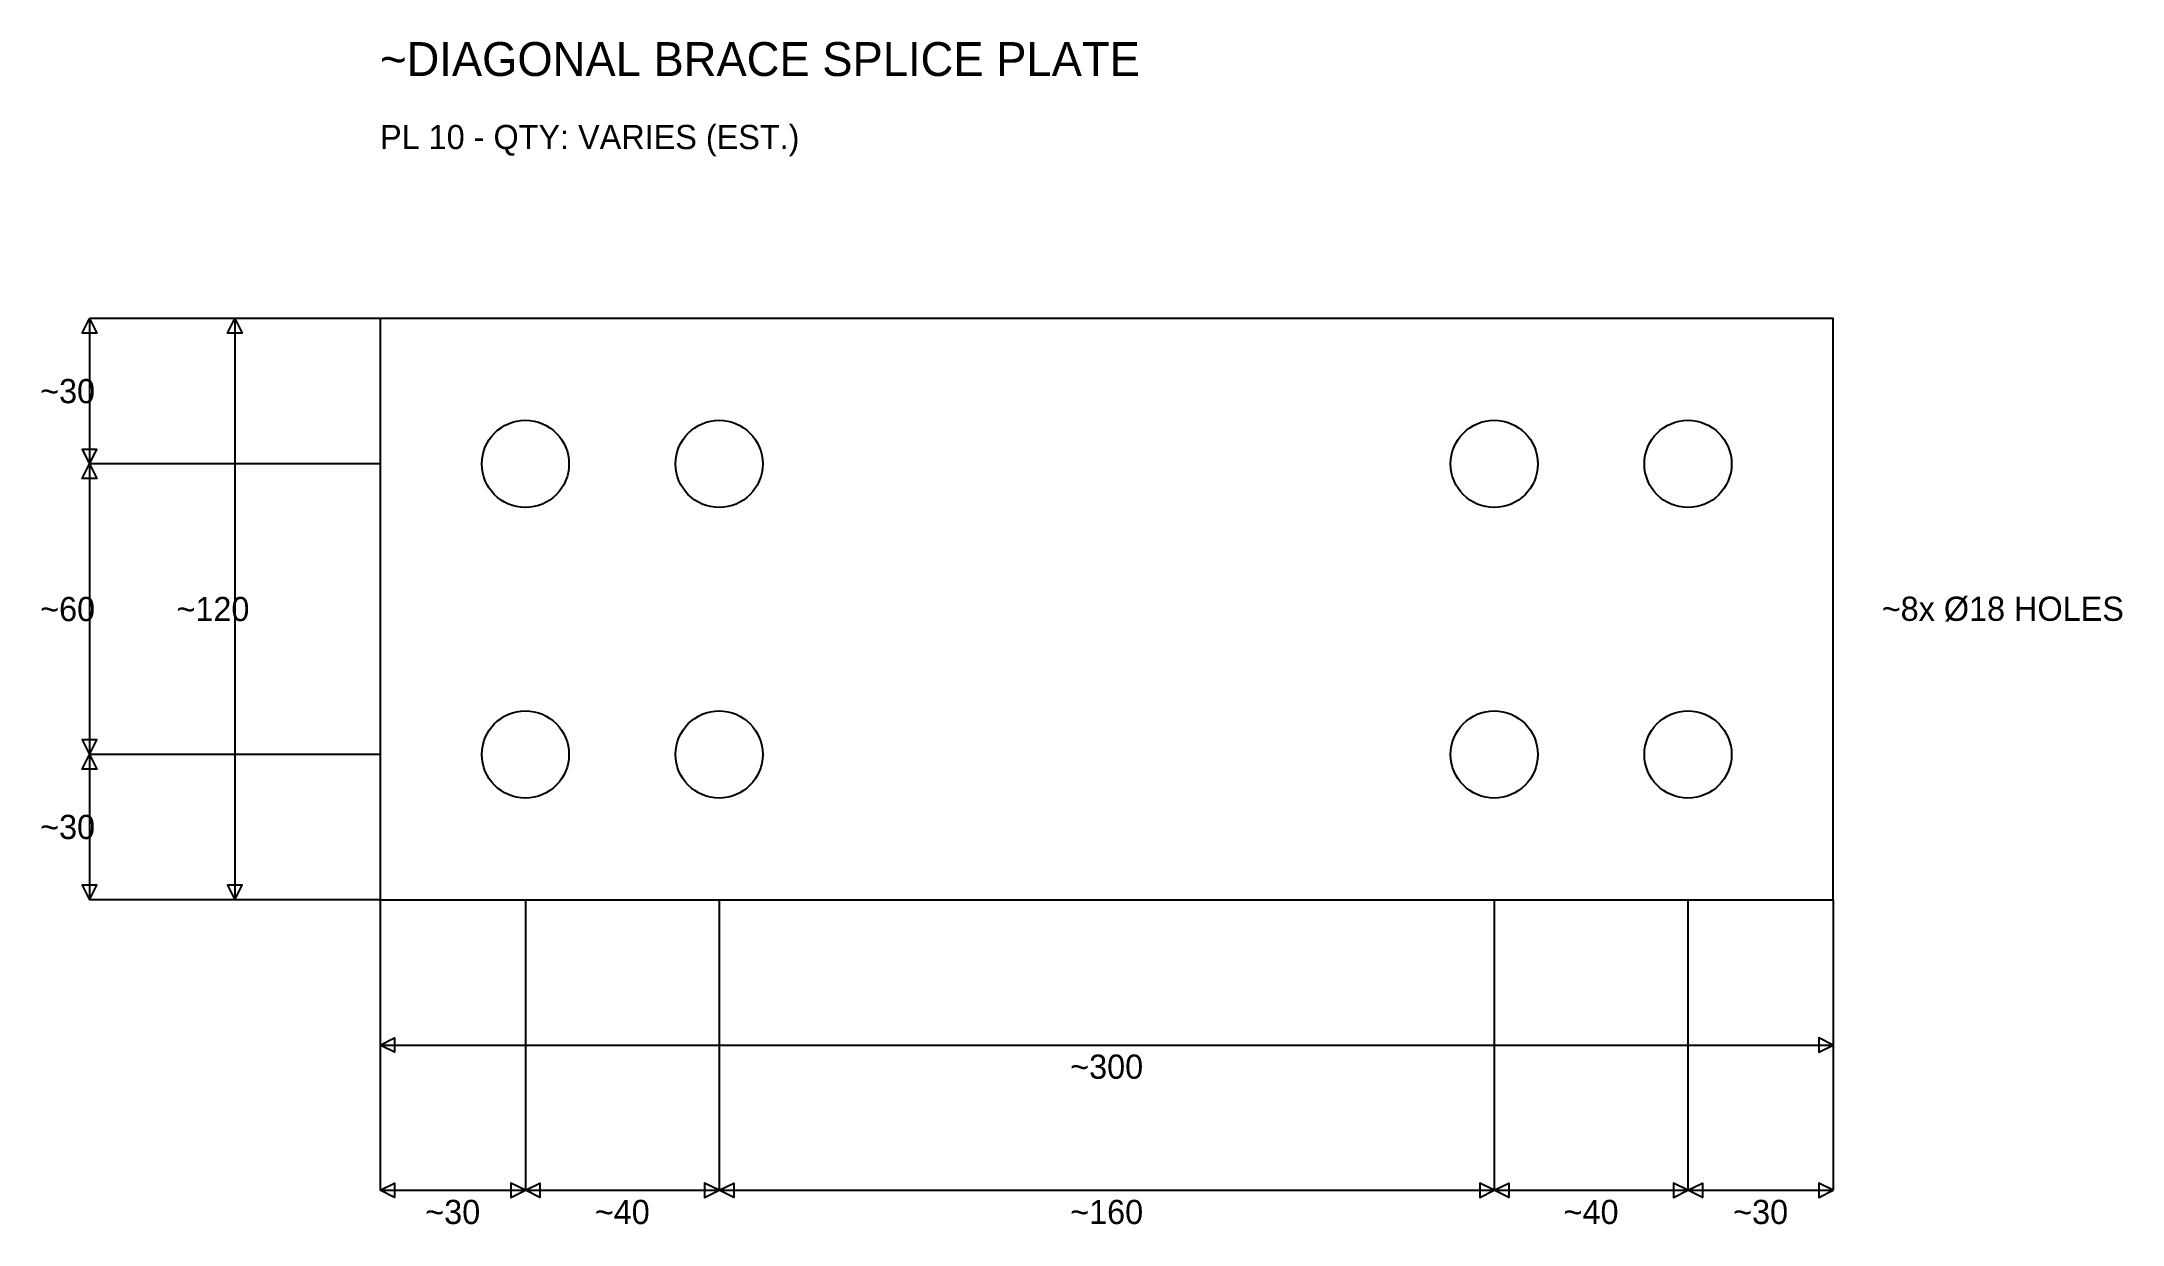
# Model space of a CAD drawing. Header units: millimetres. Extents: x -70 to 360, y -67 to 177.
import ezdxf

# ---------------------------------------------------------------- set-up
doc = ezdxf.new("R2010")
doc.units = ezdxf.units.MM
for name, color, linetype in [('ANNOTATION', 1, 'Continuous'), ('DIMENSION', 3, 'Continuous'), ('GEOMETRY', 7, 'Continuous')]:
    doc.layers.add(name, color=color, linetype=linetype)

msp = doc.modelspace()

# ---------------------------------------------------------------- linework, layer by layer
at = {"layer": 'DIMENSION'}
for p, q in [((0, 120), (-60, 120)), ((-60, 120), (-60, 90)), ((0, 120), (-30, 120)), ((-30, 120), (-30, 0)), ((0, 90), (-60, 90)), ((-60, 90), (-60, 30)), ((0, 90), (-60, 90)), ((0, 30), (-60, 30)), ((0, 30), (-60, 30)), ((-60, 30), (-60, 0)), ((0, 0), (-60, 0)), ((0, 0), (-30, 0)), ((0, 0), (0, -30)), ((0, 0), (0, -60)), ((30, 0), (30, -60)), ((30, 0), (30, -60)), ((70, 0), (70, -60)), ((70, 0), (70, -60)), ((230, 0), (230, -60)), ((230, 0), (230, -60)), ((270, 0), (270, -60)), ((270, 0), (270, -60)), ((300, 0), (300, -30)), ((300, 0), (300, -60)), ((0, -30), (300, -30)), ((0, -60), (30, -60)), ((30, -60), (70, -60)), ((70, -60), (230, -60)), ((230, -60), (270, -60)), ((270, -60), (300, -60))]:
    msp.add_line(p, q, dxfattribs=at)
for points in [[(-60, 120), (-58.5, 117), (-61.5, 117), (-60, 120)], [(-30, 120), (-28.5, 117), (-31.5, 117), (-30, 120)], [(-60, 90), (-58.5, 93), (-61.5, 93), (-60, 90)], [(-60, 90), (-58.5, 87), (-61.5, 87), (-60, 90)], [(-60, 30), (-58.5, 33), (-61.5, 33), (-60, 30)], [(-60, 30), (-58.5, 27), (-61.5, 27), (-60, 30)], [(-60, 0), (-58.5, 3), (-61.5, 3), (-60, 0)], [(-30, 0), (-28.5, 3), (-31.5, 3), (-30, 0)], [(0, -30), (3, -28.5), (3, -31.5), (0, -30)], [(300, -30), (297, -28.5), (297, -31.5), (300, -30)], [(0, -60), (3, -58.5), (3, -61.5), (0, -60)], [(30, -60), (27, -58.5), (27, -61.5), (30, -60)], [(30, -60), (33, -58.5), (33, -61.5), (30, -60)], [(70, -60), (67, -58.5), (67, -61.5), (70, -60)], [(70, -60), (73, -58.5), (73, -61.5), (70, -60)], [(230, -60), (227, -58.5), (227, -61.5), (230, -60)], [(230, -60), (233, -58.5), (233, -61.5), (230, -60)], [(270, -60), (267, -58.5), (267, -61.5), (270, -60)], [(270, -60), (273, -58.5), (273, -61.5), (270, -60)], [(300, -60), (297, -58.5), (297, -61.5), (300, -60)]]:
    msp.add_lwpolyline(points, close=True, dxfattribs=at)
at = {"layer": 'GEOMETRY'}
msp.add_lwpolyline([(0, 0), (300, 0), (300, 120), (0, 120)], close=True, dxfattribs=at)
for centre in [(30, 90), (70, 90), (230, 90), (270, 90), (30, 30), (70, 30), (230, 30), (270, 30)]:
    msp.add_circle(centre, 9, dxfattribs=at)

# ---------------------------------------------------------------- texts
at = {"layer": 'ANNOTATION'}
for s, insert, char_height, attachment_point in [('~DIAGONAL BRACE SPLICE PLATE', (0, 170), 7, 7), ('PL 10 - QTY: VARIES (EST.)', (0, 160), 5, 1), ('~8x Ø18 HOLES', (310, 60), 5, 4)]:
    msp.add_mtext(s, dxfattribs=dict(at, insert=insert, char_height=char_height, attachment_point=attachment_point))
at = {"layer": 'DIMENSION', "char_height": 5, "attachment_point": 5}
for s, insert in [('~30', (-64.5, 105)), ('~60', (-64.5, 60)), ('~120', (-34.5, 60)), ('~30', (-64.5, 15)), ('~300', (150, -34.5)), ('~30', (15, -64.5)), ('~40', (50, -64.5)), ('~160', (150, -64.5)), ('~40', (250, -64.5)), ('~30', (285, -64.5))]:
    msp.add_mtext(s, dxfattribs=dict(at, insert=insert))

doc.saveas('drawing.dxf')
